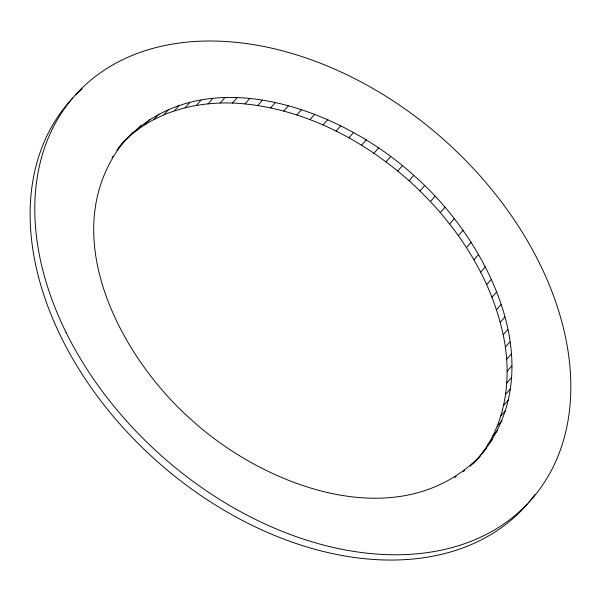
<?xml version="1.0" encoding="UTF-8"?>
<svg xmlns="http://www.w3.org/2000/svg" width="601" height="601" viewBox="0 0 601 601"><rect width="100%" height="100%" fill="white"/><g stroke="black" fill="none" stroke-linecap="round" stroke-linejoin="round"><path stroke-width="0.9" d="M472.829 463.972C505.749 430.436 512.721 379.239 503.18 334.772C490.386 274.634 454.266 221.476 409.056 180.721C363.342 140.191 306.307 110.208 244.953 103.913C199.262 99.165 148.477 111.455 118.277 148.146M475.263 461.515C555.715 374.228 489.597 241.429 413.758 175.394C339.52 107.496 199.555 55.78 121.034 144.811M125.737 139.485C52.4 227.892 118.036 355.371 191.944 420.279C264.928 486.652 399.304 537.842 479.966 456.189M116.767 150.152L119.118 147.485M128.344 137.434L133.046 132.115M112.056 157.417L113.228 156.08M136.329 130.718L141.032 125.391M144.946 124.677L149.657 119.351M154.179 119.336L158.882 114.01M163.968 114.723L168.678 109.397M174.298 110.862L179 105.536M185.108 107.752L189.811 102.425M196.369 105.415L201.072 100.089M208.029 103.853L212.731 98.526M220.049 103.087L224.751 97.76M232.369 103.102L237.072 97.775M244.953 103.913L249.655 98.587M257.746 105.506L262.449 100.179M270.705 107.879L275.408 102.553M283.762 111.027L288.472 105.701M296.886 114.934L301.589 109.607M310.011 119.576L314.714 114.25M323.083 124.948L327.785 119.622M336.064 131.026L340.767 125.699M348.896 137.779L353.598 132.453M361.524 145.187L366.227 139.86M373.897 153.217L378.607 147.891M385.977 161.834L390.68 156.515M397.712 171.015L402.415 165.688M409.056 180.721L413.758 175.394M419.956 190.9L424.659 185.581M430.376 201.53L435.079 196.204M440.278 212.559L444.98 207.232M449.616 223.948L454.318 218.621M458.36 235.645L463.063 230.318M466.466 247.612L471.169 242.286M473.911 259.797L478.614 254.471M480.665 272.148L485.368 266.821M486.69 284.626L491.4 279.3M491.979 297.179L496.681 291.853M496.501 309.755L501.204 304.429M500.242 322.301L504.945 316.975M503.18 334.772L507.883 329.453M505.313 347.123L510.016 341.796M506.628 359.3L511.331 353.974M507.116 371.253L511.827 365.926M506.786 382.935L511.489 377.608M505.629 394.309L510.332 388.982M503.653 405.314L508.356 399.996M500.866 415.922L505.569 410.596M497.282 426.086L501.985 420.76M454.874 477.66L456.054 476.323M492.91 435.763L497.613 430.436M463.499 471.612L464.671 470.282M487.772 444.92L492.474 439.594M470.305 466.226L472.656 463.566M481.882 453.515L486.585 448.188M527.152 504.329A304.812 211.943 41.5 0 1 155.862 460.253A304.812 211.943 41.5 0 1 72.721 98.053M75.809 94.86A304.812 211.943 41.5 0 1 82.277 88.753M534.928 494.623A304.812 211.943 41.5 0 1 528.309 502.984M66.012 332.3A304.812 211.943 41.5 0 0 530.082 500.994A304.812 211.943 41.5 0 0 312.46 60.22A304.812 211.943 41.5 0 0 66.012 332.3"/></g></svg>
